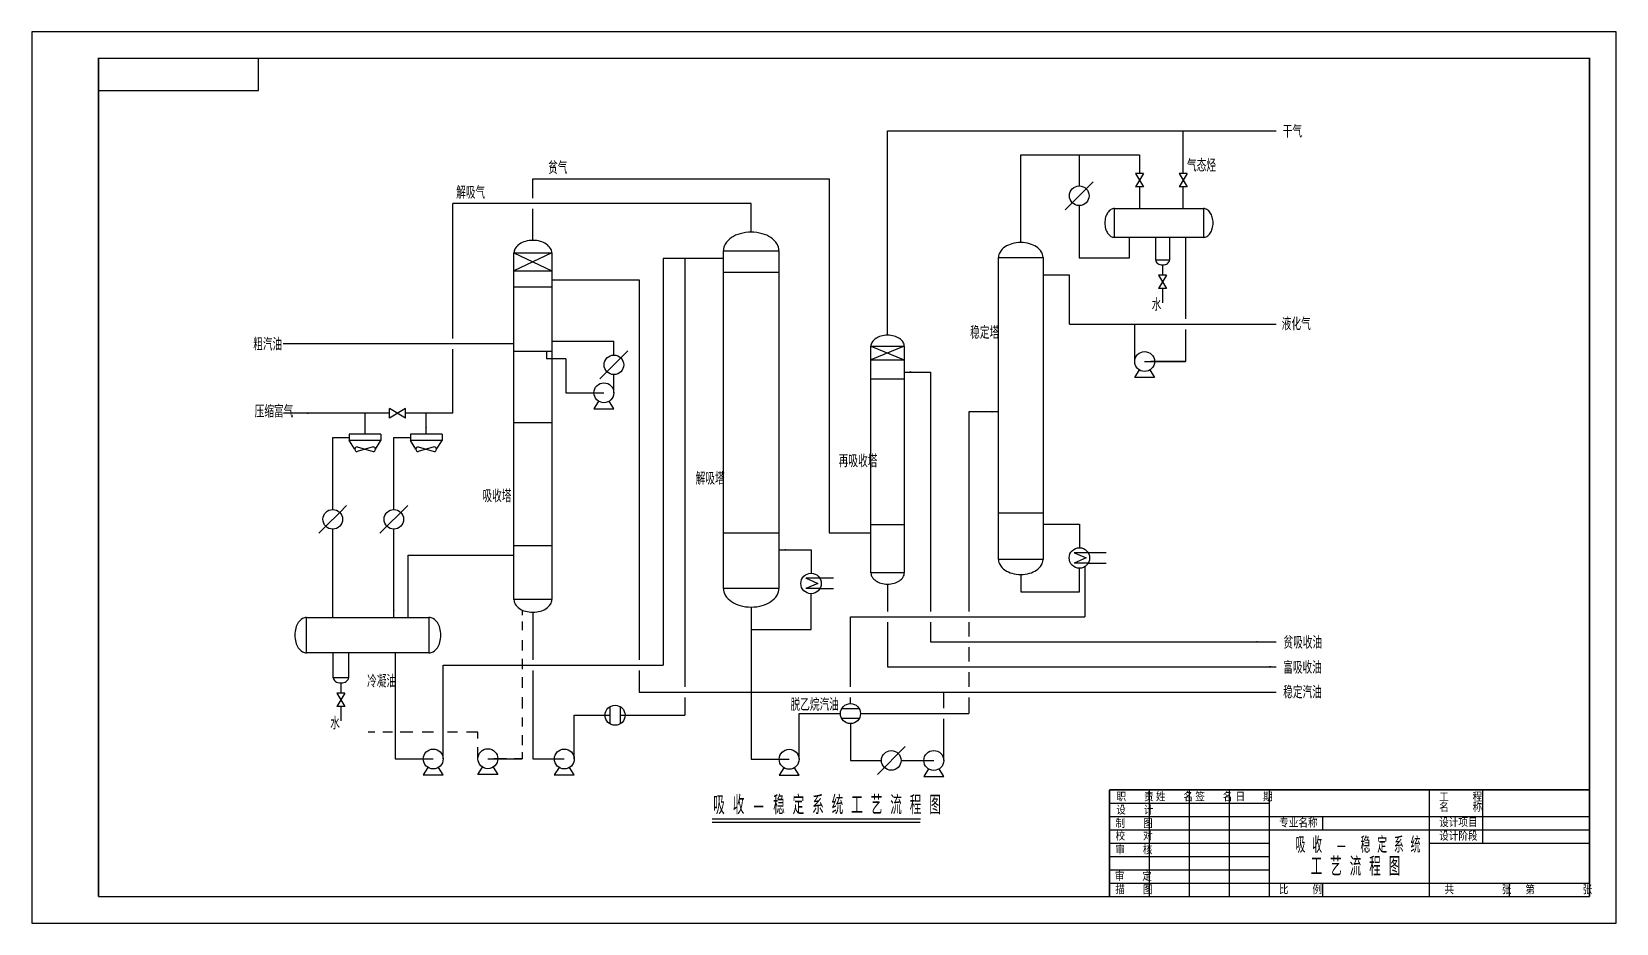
# Model space of a CAD drawing. Extents: x -575 to 19, y 26 to 712.
# Drawn here: x -575 to 19, y 378 to 712 of the extents above; entities that cross this region are included whole.
import ezdxf

# ---------------------------------------------------------------- set-up
doc = ezdxf.new("R2010")
doc.units = 0
doc.header["$MEASUREMENT"] = 0
doc.layers.get('0').update_dxf_attribs({"color": 3, "linetype": 'CONTINUOUS'})
doc.styles.get("Standard").update_dxf_attribs({"font": 'romans', "width": 0.62, "bigfont": 'HZTXT.SHX'})

msp = doc.modelspace()

# ---------------------------------------------------------------- linework, layer by layer
for p, q in [((19.18, 711.89), (-574.82, 711.89)), ((-574.82, 711.89), (-574.82, 377.58)), ((19.18, 377.58), (19.18, 711.89)), ((-489.82, 689.89), (-489.82, 701.89)), ((-549.82, 689.89), (-489.82, 689.89)), ((-253.98, 674.7), (-108.27, 674.7)), ((-253.98, 598.1), (-253.98, 674.7)), ((-143.22, 658.72), (-143.22, 674.7)), ((-204.06, 632.82), (-204.06, 665.73)), ((-204.06, 665.73), (-159.54, 665.73)), ((-182.15, 665.73), (-182.15, 654.04)), ((-159.54, 665.73), (-159.54, 658.72)), ((-386.95, 656.76), (-275.84, 656.76)), ((-386.95, 649.41), (-386.95, 656.76)), ((-275.84, 656.76), (-275.84, 523.98)), ((-158.04, 658.72), (-161.04, 658.72)), ((-158.04, 658.72), (-161.04, 653.72)), ((-161.04, 658.72), (-158.04, 653.72)), ((-158.04, 653.72), (-161.04, 653.72)), ((-159.54, 653.72), (-159.54, 645.59)), ((-141.72, 658.72), (-144.72, 658.72)), ((-141.72, 658.72), (-144.72, 653.72)), ((-144.72, 658.72), (-141.72, 653.72)), ((-141.72, 653.72), (-144.72, 653.72)), ((-143.22, 645.59), (-143.22, 653.72)), ((-305.13, 647.41), (-416.97, 647.41)), ((-416.97, 596.89), (-416.97, 647.41)), ((-386.95, 633.65), (-386.95, 645.41)), ((-305.13, 636.71), (-305.13, 647.41)), ((-182.15, 646.68), (-182.15, 627.05)), ((-168.94, 634.76), (-168.94, 645.59)), ((-168.94, 645.59), (-135.59, 645.59)), ((-135.59, 645.59), (-135.59, 634.76)), ((-315.55, 503.11), (-315.55, 629.76)), ((-315.55, 629.76), (-294.7, 629.76)), ((-294.7, 629.76), (-294.7, 503.11)), ((-135.59, 634.76), (-168.94, 634.76)), ((-163.32, 627.05), (-163.32, 634.76)), ((-153.44, 626.18), (-153.44, 634.76)), ((-148.32, 634.76), (-148.32, 626.18)), ((-142.28, 634.76), (-142.28, 604.2)), ((-394.04, 498.94), (-394.04, 628.93)), ((-394.04, 628.93), (-379.86, 628.93)), ((-394.04, 628.93), (-379.86, 622.23)), ((-379.86, 628.93), (-394.04, 622.23)), ((-379.86, 628.93), (-379.86, 498.94)), ((-315.55, 626.87), (-338.05, 626.87)), ((-338.05, 626.87), (-338.05, 474.35)), ((-329.98, 626.87), (-329.98, 466.22)), ((-212.4, 513.94), (-212.4, 627.26)), ((-212.4, 627.26), (-195.72, 627.26)), ((-195.72, 627.26), (-195.72, 513.94)), ((-182.15, 627.05), (-163.32, 627.05)), ((-148.32, 626.18), (-153.44, 626.18)), ((-150.88, 624.48), (-150.88, 620.6)), ((-394.04, 622.23), (-379.86, 622.23)), ((-379.86, 618.81), (-347.06, 618.81)), ((-347.06, 618.81), (-347.06, 476.36)), ((-315.55, 621.7), (-294.7, 621.7)), ((-185.8, 620.63), (-195.72, 620.63)), ((-185.8, 602.2), (-185.8, 620.63)), ((-149.38, 620.6), (-152.38, 620.6)), ((-152.38, 620.6), (-149.38, 615.6)), ((-149.38, 620.6), (-152.38, 615.6)), ((-394.04, 616.21), (-379.86, 616.21)), ((-149.38, 615.6), (-152.38, 615.6)), ((-150.88, 615.6), (-150.88, 610.23)), ((-185.8, 602.2), (-108.27, 602.2)), ((-161.36, 588.22), (-161.36, 602.2)), ((-142.28, 600.2), (-142.28, 588.22)), ((-394.04, 594.89), (-480.56, 594.89)), ((-379.86, 595.8), (-356.59, 595.8)), ((-356.59, 590.67), (-356.59, 595.8)), ((-416.97, 568.84), (-416.97, 592.89)), ((-394.04, 592.12), (-379.86, 592.12)), ((-381.82, 592.12), (-381.82, 589.25)), ((-374.57, 589.25), (-381.82, 589.25)), ((-374.57, 589.25), (-374.57, 576.51)), ((-260.23, 508.94), (-260.23, 593.93)), ((-260.23, 593.93), (-247.72, 593.93)), ((-260.23, 593.93), (-247.72, 588.79)), ((-247.72, 593.93), (-260.23, 588.79)), ((-260.23, 588.79), (-247.72, 588.79)), ((-247.72, 593.93), (-247.72, 508.94)), ((-157.63, 588.22), (-142.28, 588.22)), ((-142.28, 588.22), (-155.36, 588.22)), ((-247.72, 584.26), (-237.88, 584.26)), ((-237.88, 584.26), (-237.88, 494.52)), ((-374.57, 576.51), (-360.32, 576.51)), ((-260.23, 581.71), (-247.72, 581.71)), ((-440.71, 567.04), (-440.71, 570.64)), ((-434.71, 567.04), (-440.71, 570.64)), ((-434.71, 570.64), (-440.71, 567.04)), ((-434.71, 567.04), (-434.71, 570.64)), ((-440.71, 568.84), (-480.37, 568.84)), ((-449.83, 560.97), (-449.83, 568.84)), ((-416.97, 568.84), (-434.71, 568.84)), ((-426.94, 560.97), (-426.94, 568.84)), ((-394.04, 565.35), (-379.86, 565.35)), ((-212.4, 569.35), (-223.57, 569.35)), ((-223.57, 569.35), (-223.57, 494.52)), ((-461.96, 532.74), (-461.96, 559.79)), ((-461.96, 559.79), (-455.77, 559.79)), ((-439.07, 532.74), (-439.07, 559.79)), ((-439.07, 559.79), (-432.88, 559.79)), ((-212.4, 531.54), (-195.72, 531.54)), ((-461.96, 492.28), (-461.96, 525.38)), ((-439.07, 492.28), (-439.07, 525.38)), ((-315.55, 524.03), (-294.7, 524.03)), ((-275.84, 523.98), (-260.23, 523.98)), ((-260.23, 527.06), (-247.72, 527.06)), ((-195.72, 527.18), (-182.08, 527.18)), ((-182.08, 527.18), (-182.08, 518.4)), ((-394.04, 519.18), (-379.86, 519.18)), ((-294.7, 517.63), (-282.67, 517.63)), ((-282.67, 517.63), (-282.67, 508.85)), ((-433.73, 492.28), (-433.73, 515.59)), ((-433.73, 515.59), (-394.04, 515.59)), ((-195.72, 513.94), (-212.4, 513.94)), ((-180.01, 511.32), (-180.01, 492.52)), ((-247.72, 508.94), (-260.23, 508.94)), ((-204.06, 508.38), (-204.06, 501.87)), ((-182.08, 501.87), (-182.08, 510.72)), ((-294.7, 503.11), (-315.55, 503.11)), ((-282.67, 487.74), (-282.67, 501.17)), ((-253.98, 504.77), (-253.98, 494.52)), ((-204.06, 501.87), (-182.08, 501.87)), ((-379.86, 498.94), (-394.04, 498.94)), ((-390.96, 495.04), (-390.96, 493.15)), ((-386.95, 494.22), (-386.95, 476.36)), ((-305.13, 496.16), (-305.13, 439.09)), ((-471.75, 478.95), (-471.75, 492.28)), ((-471.75, 492.28), (-425.89, 492.28)), ((-425.89, 492.28), (-425.89, 478.95)), ((-390.96, 490.76), (-390.96, 487.52)), ((-305.13, 487.74), (-282.67, 487.74)), ((-267.89, 492.52), (-180.01, 492.52)), ((-267.89, 466.22), (-267.89, 492.52)), ((-253.98, 490.52), (-253.98, 473.77)), ((-237.88, 490.52), (-237.88, 483.13)), ((-223.57, 490.52), (-223.57, 485.13)), ((-390.96, 483.76), (-390.96, 479.83)), ((-237.88, 483.13), (-108.27, 483.13)), ((-425.89, 478.95), (-471.75, 478.95)), ((-461.77, 469.63), (-461.77, 478.95)), ((-456.04, 478.95), (-456.04, 469.63)), ((-438.55, 478.95), (-438.55, 439.2)), ((-390.96, 476.76), (-390.96, 472.83)), ((-223.57, 481.13), (-223.57, 475.77)), ((-456.04, 469.63), (-461.77, 469.63)), ((-420.57, 474.36), (-338.05, 474.35)), ((-390.96, 469.93), (-390.96, 465.83)), ((-386.95, 472.36), (-386.95, 439.2)), ((-347.06, 472.36), (-347.06, 464.22)), ((-253.98, 473.77), (-108.27, 473.77)), ((-223.57, 471.77), (-223.57, 466.22)), ((-457.4, 463.84), (-460.4, 458.84)), ((-460.4, 463.84), (-457.4, 458.84)), ((-457.4, 463.84), (-460.4, 463.84)), ((-458.9, 467.72), (-458.9, 463.84)), ((-347.06, 464.22), (-108.27, 464.22)), ((-457.4, 458.84), (-460.4, 458.84)), ((-458.9, 458.84), (-458.9, 453.47)), ((-390.96, 462.42), (-390.96, 458.15)), ((-329.98, 462.22), (-329.98, 455.59)), ((-267.89, 459.96), (-267.89, 462.22)), ((-223.57, 462.22), (-223.57, 456.2)), ((-390.96, 454.73), (-390.96, 451.32)), ((-371.44, 455.59), (-358.02, 455.59)), ((-354.26, 455.59), (-329.98, 455.59)), ((-287.14, 456.2), (-271.65, 456.2)), ((-267.89, 452.44), (-267.89, 438.64)), ((-264.13, 456.2), (-223.57, 456.2)), ((-446.21, 449.26), (-448.73, 449.26)), ((-439.55, 449.26), (-443.16, 449.26)), ((-431.94, 449.26), (-436.7, 449.26)), ((-424.14, 449.26), (-428.42, 449.26)), ((-415.2, 449.26), (-418.91, 449.26)), ((-407.57, 449.26), (-411.78, 449.26)), ((-407.57, 446.93), (-407.57, 449.26)), ((-390.96, 448.07), (-390.96, 444.32)), ((-407.57, 439.29), (-407.57, 443.6)), ((-390.96, 441.75), (-390.96, 439.29)), ((-438.55, 439.2), (-424.3, 439.2)), ((-403.83, 439.29), (-390.96, 439.29)), ((-396.89, 439.29), (-401.57, 439.29)), ((-390.96, 439.29), (-393.98, 439.29)), ((-386.95, 439.2), (-375.17, 439.2)), ((-305.13, 439.09), (-290.88, 439.09)), ((-267.89, 438.64), (-256.28, 438.64)), ((-248.92, 438.64), (-236.67, 438.64)), ((-170.82, 422.58), (-110.82, 422.58)), ((-155.82, 387.58), (-155.82, 427.58)), ((-140.82, 387.58), (-140.82, 427.58)), ((-125.82, 387.58), (-125.82, 427.58)), ((-110.82, 387.58), (-110.82, 427.58)), ((-50.82, 387.58), (-50.82, 427.58)), ((-30.82, 407.58), (-30.82, 427.58)), ((-319.77, 416.7), (-241.69, 416.7)), ((-170.82, 417.58), (9.18, 417.58)), ((-90.82, 412.58), (-90.82, 417.58)), ((-170.82, 412.58), (9.18, 412.58)), ((-170.82, 407.58), (-110.82, 407.58)), ((-50.82, 407.58), (9.18, 407.58)), ((-170.82, 402.58), (-110.82, 402.58)), ((-170.82, 397.58), (-110.82, 397.58)), ((-170.82, 392.58), (9.18, 392.58)), ((-90.82, 387.58), (-90.82, 392.58)), ((-20.82, 387.58), (-20.82, 392.58)), ((-574.82, 377.58), (19.18, 377.58))]:
    msp.add_line(p, q)
at = {"linetype": 'Continuous'}
for p, q in [((-176.94, 655.57), (-179.55, 652.96)), ((-184.76, 647.75), (-187.36, 645.15)), ((-179.55, 652.96), (-184.76, 647.75)), ((-353.98, 589.59), (-359.19, 584.38)), ((-351.38, 592.19), (-353.98, 589.59)), ((-359.19, 584.38), (-361.8, 581.78)), ((-161.36, 582.25), (-159.61, 585.06)), ((-153.9, 582.25), (-161.36, 582.25)), ((-155.65, 585.06), (-153.9, 582.25)), ((-153.9, 582.25), (-153.9, 582.25)), ((-362.3, 573.34), (-364.05, 570.54)), ((-364.05, 570.54), (-356.59, 570.54)), ((-356.59, 570.54), (-358.34, 573.34)), ((-459.36, 531.66), (-464.57, 526.46)), ((-456.76, 534.27), (-459.36, 531.66)), ((-436.47, 531.66), (-441.68, 526.46)), ((-433.87, 534.27), (-436.47, 531.66)), ((-464.57, 526.46), (-467.17, 523.85)), ((-441.68, 526.46), (-444.28, 523.85)), ((-184, 516.48), (-182.84, 515.98)), ((-178.88, 516.48), (-184, 516.48)), ((-179.52, 514.56), (-184, 512.64)), ((-178.24, 512.64), (-184, 512.64)), ((-182.84, 515.98), (-179.52, 514.56)), ((-172.04, 516.48), (-178.88, 516.48)), ((-178.88, 512.64), (-172.04, 512.64)), ((-284.59, 506.93), (-283.43, 506.43)), ((-279.47, 506.93), (-284.59, 506.93)), ((-280.11, 505.01), (-284.59, 503.09)), ((-283.43, 506.43), (-280.11, 505.01)), ((-274.28, 506.93), (-279.47, 506.93)), ((-278.83, 503.09), (-284.59, 503.09)), ((-279.47, 503.09), (-274.28, 503.09)), ((-358.02, 452.34), (-358.02, 458.85)), ((-354.26, 458.85), (-354.26, 452.34)), ((-271.15, 458.08), (-264.63, 458.08)), ((-264.63, 454.32), (-271.15, 454.32)), ((-250, 441.24), (-255.2, 436.03)), ((-247.39, 443.84), (-250, 441.24)), ((-426.28, 436.04), (-428.04, 433.23)), ((-420.57, 433.23), (-422.33, 436.04)), ((-407.57, 433.32), (-405.81, 436.13)), ((-401.86, 436.13), (-400.1, 433.32)), ((-377.15, 436.04), (-378.91, 433.23)), ((-371.44, 433.23), (-373.2, 436.04)), ((-292.85, 435.93), (-294.61, 433.12)), ((-287.14, 433.12), (-288.9, 435.93)), ((-255.2, 436.03), (-257.81, 433.43)), ((-238.65, 435.47), (-240.4, 432.66)), ((-232.94, 432.66), (-234.69, 435.47)), ((-428.04, 433.23), (-420.57, 433.23)), ((-400.1, 433.32), (-407.57, 433.32)), ((-400.1, 433.32), (-400.1, 433.32)), ((-378.91, 433.23), (-371.44, 433.23)), ((-294.61, 433.12), (-287.14, 433.12)), ((-240.4, 432.66), (-232.94, 432.66))]:
    msp.add_line(p, q, dxfattribs=at)
at = {"color": 6, "linetype": 'Continuous'}
for p, q in [((-443.9, 560.97), (-455.77, 560.97)), ((-455.77, 560.97), (-455.77, 558.6)), ((-453.69, 555.34), (-455.77, 558.6)), ((-443.9, 558.6), (-455.77, 558.6)), ((-445.98, 555.34), (-443.9, 558.6)), ((-443.9, 560.97), (-443.9, 558.6)), ((-421.01, 560.97), (-432.88, 560.97)), ((-432.88, 560.97), (-432.88, 558.6)), ((-421.01, 558.6), (-432.88, 558.6)), ((-430.8, 555.34), (-432.88, 558.6)), ((-423.09, 555.34), (-421.01, 558.6)), ((-421.01, 560.97), (-421.01, 558.6)), ((-452.8, 556.23), (-449.83, 555.34)), ((-449.83, 555.34), (-452.8, 554.45)), ((-446.87, 556.23), (-449.83, 555.34)), ((-449.83, 555.34), (-446.87, 554.45)), ((-429.91, 556.23), (-426.94, 555.34)), ((-426.94, 555.34), (-429.91, 554.45)), ((-423.98, 556.23), (-426.94, 555.34)), ((-426.94, 555.34), (-423.98, 554.45))]:
    msp.add_line(p, q, dxfattribs=at)
at = {"const_width": 0.6}
for points in [[(9.18, 387.58), (9.18, 701.89), (-549.82, 701.89), (-549.82, 387.58)], [(-170.82, 427.58), (9.18, 427.58)], [(-170.82, 387.58), (-170.82, 427.58)], [(9.18, 427.58), (9.18, 387.58)], [(-241.69, 415.43), (-319.77, 415.43)], [(-549.82, 387.58), (9.18, 387.58)], [(9.18, 387.58), (-170.82, 387.58)]]:
    msp.add_lwpolyline(points, dxfattribs=at)
at = {"linetype": 'Continuous'}
for points in [[(-143.22, 672.11, 0.519, 0.208, 0), (-143.22, 674.7, 0.208, 0.208, 0)], [(-110.86, 674.7, 0.519, 0.208, 0), (-108.27, 674.7, 0.208, 0.208, 0)], [(-182.15, 656.64, 0.519, 0.208, 0), (-182.15, 654.04, 0.208, 0.208, 0)], [(-159.54, 648.19, 0.519, 0.208, 0), (-159.54, 645.59, 0.208, 0.208, 0)], [(-163.32, 632.16, 0.519, 0.208, 0), (-163.32, 634.76, 0.208, 0.208, 0)], [(-338.05, 624.27, 0.519, 0.208, 0), (-338.05, 626.87, 0.208, 0.208, 0)], [(-338.05, 624.27, 0.519, 0.208, 0), (-338.05, 626.87, 0.208, 0.208, 0)], [(-329.98, 624.27, 0.519, 0.208, 0), (-329.98, 626.87, 0.208, 0.208, 0)], [(-377.27, 618.81, 0.519, 0.208, 0), (-379.86, 618.81, 0.208, 0.208, 0)], [(-193.13, 620.63, 0.519, 0.208, 0), (-195.72, 620.63, 0.208, 0.208, 0)], [(-193.13, 620.63, 0.519, 0.208, 0), (-195.72, 620.63, 0.208, 0.208, 0)], [(-150.88, 612.83, 0.519, 0.208, 0), (-150.88, 610.23, 0.208, 0.208, 0)], [(-110.86, 602.2, 0.519, 0.208, 0), (-108.27, 602.2, 0.208, 0.208, 0)], [(-396.63, 594.89, 0.519, 0.208, 0), (-394.04, 594.89, 0.208, 0.208, 0)], [(-377.27, 595.8, 0.519, 0.208, 0), (-379.86, 595.8, 0.208, 0.208, 0)], [(-245.13, 584.26, 0.519, 0.208, 0), (-247.72, 584.26, 0.208, 0.208, 0)], [(-416.97, 571.44, 0.519, 0.208, 0), (-416.97, 568.84, 0.208, 0.208, 0)], [(-471.6, 568.84, 0.519, 0.208, 0), (-469.01, 568.84, 0.208, 0.208, 0)], [(-214.99, 569.35, 0.519, 0.208, 0), (-212.4, 569.35, 0.208, 0.208, 0)], [(-449.83, 563.57, 0.519, 0.208, 0), (-449.83, 560.97, 0.208, 0.208, 0)], [(-426.94, 563.57, 0.519, 0.208, 0), (-426.94, 560.97, 0.208, 0.208, 0)], [(-262.83, 523.98, 0.519, 0.208, 0), (-260.23, 523.98, 0.208, 0.208, 0)], [(-193.13, 527.18, 0.519, 0.208, 0), (-195.72, 527.18, 0.208, 0.208, 0)], [(-292.11, 517.63, 0.519, 0.208, 0), (-294.7, 517.63, 0.208, 0.208, 0)], [(-396.63, 515.59, 0.519, 0.208, 0), (-394.04, 515.59, 0.208, 0.208, 0)], [(-182.08, 508.12, 0.519, 0.208, 0), (-182.08, 510.72, 0.208, 0.208, 0)], [(-282.67, 498.57, 0.519, 0.208, 0), (-282.67, 501.17, 0.208, 0.208, 0)], [(-461.96, 494.88, 0.519, 0.208, 0), (-461.96, 492.28, 0.208, 0.208, 0)], [(-439.07, 494.88, 0.519, 0.208, 0), (-439.07, 492.28, 0.208, 0.208, 0)], [(-115.41, 483.13, 0.519, 0.208, 0), (-118, 483.13, 0.208, 0.208, 0)], [(-110.86, 473.77, 0.519, 0.208, 0), (-108.27, 473.77, 0.208, 0.208, 0)], [(-110.86, 464.22, 0.519, 0.208, 0), (-108.27, 464.22, 0.208, 0.208, 0)], [(-458.9, 456.07, 0.519, 0.208, 0), (-458.9, 453.47, 0.208, 0.208, 0)]]:
    msp.add_lwpolyline(points, format="xyseb", dxfattribs=at)
for points in [[(-168.94, 645.59, 0.139889), (-170.24, 645.22, 0.107118), (-171.49, 644, 0.079812), (-172.26, 642.33, 0.067459), (-172.55, 640.17, 0.067459), (-172.26, 638.02, 0.079812), (-171.49, 636.34, 0.107118), (-170.24, 635.13, 0.139889), (-168.94, 634.76, 0.139889)], [(-135.59, 634.76, 0.139889), (-134.29, 635.13, 0.107118), (-133.03, 636.34, 0.079812), (-132.27, 638.02, 0.067459), (-131.97, 640.17, 0.067459), (-132.27, 642.33, 0.079812), (-133.03, 644, 0.107118), (-134.29, 645.22, 0.139889), (-135.59, 645.59, 0.139889)], [(-294.7, 629.76, 0.139889), (-295.42, 632.26, 0.107118), (-297.76, 634.67, 0.079812), (-300.98, 636.15, 0.067459), (-305.13, 636.71, 0.067459), (-309.27, 636.15, 0.079812), (-312.5, 634.67, 0.107118), (-314.84, 632.26, 0.139889), (-315.55, 629.76, 0.139889)], [(-379.86, 628.93, 0.139889), (-380.35, 630.62, 0.107118), (-381.94, 632.27, 0.079812), (-384.13, 633.27, 0.067459), (-386.95, 633.65, 0.067459), (-389.77, 633.27, 0.079812), (-391.96, 632.27, 0.107118), (-393.55, 630.62, 0.139889), (-394.04, 628.93, 0.139889)], [(-195.72, 627.26, 0.139889), (-196.29, 629.26, 0.107118), (-198.16, 631.19, 0.079812), (-200.74, 632.37, 0.067459), (-204.06, 632.82, 0.067459), (-207.38, 632.37, 0.079812), (-209.96, 631.19, 0.107118), (-211.83, 629.26, 0.139889), (-212.4, 627.26, 0.139889)], [(-153.44, 626.18, 0.139889), (-153.26, 625.57, 0.107118), (-152.69, 624.98, 0.079812), (-151.9, 624.62, 0.067459), (-150.88, 624.48, 0.067459), (-149.86, 624.62, 0.079812), (-149.07, 624.98, 0.107118), (-148.5, 625.57, 0.139889), (-148.32, 626.18, 0.139889)], [(-247.72, 593.93, 0.139889), (-248.15, 595.43, 0.107118), (-249.55, 596.88, 0.079812), (-251.49, 597.76, 0.067459), (-253.98, 598.1, 0.067459), (-256.46, 597.76, 0.079812), (-258.4, 596.88, 0.107118), (-259.8, 595.43, 0.139889), (-260.23, 593.93, 0.139889)], [(-212.4, 513.94, 0.139889), (-211.83, 511.94, 0.107118), (-209.96, 510.01, 0.079812), (-207.38, 508.83, 0.067459), (-204.06, 508.38, 0.067459), (-200.74, 508.83, 0.079812), (-198.16, 510.01, 0.107118), (-196.29, 511.94, 0.139889), (-195.72, 513.94, 0.139889)], [(-260.23, 508.94, 0.139889), (-259.8, 507.45, 0.107118), (-258.4, 506, 0.079812), (-256.46, 505.11, 0.067459), (-253.98, 504.77, 0.067459), (-251.49, 505.11, 0.079812), (-249.55, 506, 0.107118), (-248.15, 507.45, 0.139889), (-247.72, 508.94, 0.139889)], [(-315.55, 503.11, 0.139889), (-314.84, 500.61, 0.107118), (-312.5, 498.2, 0.079812), (-309.27, 496.72, 0.067459), (-305.13, 496.16, 0.067459), (-300.98, 496.72, 0.079812), (-297.76, 498.2, 0.107118), (-295.42, 500.61, 0.139889), (-294.7, 503.11, 0.139889)], [(-394.04, 498.94, 0.139889), (-393.55, 497.25, 0.107118), (-391.96, 495.6, 0.079812), (-389.77, 494.6, 0.067459), (-386.95, 494.22, 0.067459), (-384.13, 494.6, 0.079812), (-381.94, 495.6, 0.107118), (-380.35, 497.25, 0.139889), (-379.86, 498.94, 0.139889)], [(-471.75, 492.28, 0.139889), (-473.34, 491.82, 0.107118), (-474.89, 490.33, 0.079812), (-475.83, 488.27, 0.067459), (-476.19, 485.61, 0.067459), (-475.83, 482.96, 0.079812), (-474.89, 480.9, 0.107118), (-473.34, 479.4, 0.139889), (-471.75, 478.95, 0.139889)], [(-425.89, 478.95, 0.139889), (-424.29, 479.4, 0.107118), (-422.75, 480.9, 0.079812), (-421.8, 482.96, 0.067459), (-421.44, 485.61, 0.067459), (-421.8, 488.27, 0.079812), (-422.75, 490.33, 0.107118), (-424.29, 491.82, 0.139889), (-425.89, 492.28, 0.139889)], [(-461.77, 469.63, 0.139889), (-461.57, 468.94, 0.107118), (-460.93, 468.28, 0.079812), (-460.04, 467.87, 0.067459), (-458.9, 467.72, 0.067459), (-457.76, 467.87, 0.079812), (-456.88, 468.28, 0.107118), (-456.23, 468.94, 0.139889), (-456.04, 469.63, 0.139889)]]:
    msp.add_lwpolyline(points, format="xyb")
for points in [[(-356.59, 576.51), (-356.59, 583.3)], [(-420.57, 439.2), (-420.57, 474.36)], [(-232.94, 458.2), (-232.94, 464.22)], [(-371.44, 439.2), (-371.44, 455.59)], [(-287.14, 439.09), (-287.14, 456.2)], [(-232.94, 438.64), (-232.94, 454.2)]]:
    msp.add_lwpolyline(points, dxfattribs=at)
for centre, radius in [((-182.15, 650.36), 3.68), ((-356.59, 586.98), 3.68), ((-157.63, 588.22), 3.73), ((-360.32, 576.51), 3.73), ((-461.96, 529.06), 3.68), ((-439.07, 529.06), 3.68), ((-182.08, 514.56), 3.84), ((-282.67, 505.01), 3.84), ((-356.14, 455.59), 3.76), ((-267.89, 456.2), 3.76), ((-424.3, 439.2), 3.73), ((-403.83, 439.29), 3.73), ((-375.17, 439.2), 3.73), ((-290.88, 439.09), 3.73), ((-252.6, 438.64), 3.68), ((-236.67, 438.64), 3.73)]:
    msp.add_circle(centre, radius, dxfattribs=at)
at = {"color": 6, "linetype": 'Continuous'}
for centre, start, end in [((-452.8, 555.34), 90, 270), ((-446.87, 555.34), 270, 90), ((-429.91, 555.34), 90, 270), ((-423.98, 555.34), 270, 90)]:
    msp.add_arc(centre, 0.89, start, end, dxfattribs=at)

# ---------------------------------------------------------------- texts
at = {"width": 0.62}
for s, p in [('干气', (-105.87, 672.18)), ('贫气', (-381.22, 658.55)), ('气态烃', (-141.75, 659.41)), ('解吸气', (-415.71, 649.25)), ('水', (-154.97, 607.24)), ('稳定塔', (-223.04, 596.73)), ('液化气', (-106.24, 599.97)), ('粗汽油', (-491.79, 592.36)), ('压缩富气', (-491.24, 567.2)), ('再吸收塔', (-272.3, 548.6)), ('解吸塔', (-325.94, 542.03)), ('吸收塔', (-405.85, 535.47)), ('贫吸收油', (-105.58, 480.53)), ('富吸收油', (-105.69, 471.15)), ('冷凝油', (-449.1, 466)), ('稳定汽油', (-105.69, 461.89)), ('脱乙烷汽油', (-290.36, 457.25)), ('水', (-462.92, 450.3))]:
    msp.add_text(s, height=4.68, rotation=359.99695, dxfattribs=at).set_placement(p)
for s, height, p in [('关飞', 0.0131, (-360.34, 576.5)), ('关飞', 0.00507, (-424.31, 439.2)), ('关飞', 0.0131, (-375.19, 439.19)), ('关飞', 0.0131, (-290.89, 439.09)), ('关飞', 0.0131, (-236.68, 438.63)), ('吸 收 - 稳 定 系 统 工 艺 流 程 图', 7, (-319.33, 418.44)), ('吸 收  -  稳 定 系 统', 6, (-101.08, 403.99)), ('工 艺 流 程 图', 7, (-95.4, 395.4))]:
    msp.add_text(s, height=height, dxfattribs=at).set_placement(p)
for s, p in [('职   责', (-168.18, 423.36)), ('姓   名', (-153.42, 423.36)), ('签   名', (-138.67, 423.36)), ('日   期', (-123.56, 423.36)), ('名    称', (-47.22, 419.41)), ('工    程', (-47.22, 423.28)), ('制   图', (-168.53, 413.34)), ('设   计', (-168.27, 418.37)), ('专业名称', (-107.19, 413.54)), ('设计项目', (-47.22, 413.7)), ('校   对', (-168.53, 408.66)), ('设计阶段', (-47.22, 408.6)), ('审   核', (-168.62, 403.44)), ('审   定', (-168.8, 393.53)), ('描   图', (-168.62, 388.53)), ('比    例', (-107.27, 388.54)), ('共        张', (-45.21, 388.52)), ('第        张', (-14.91, 388.52))]:
    msp.add_text(s, height=3).set_placement(p)

doc.saveas('drawing.dxf')
